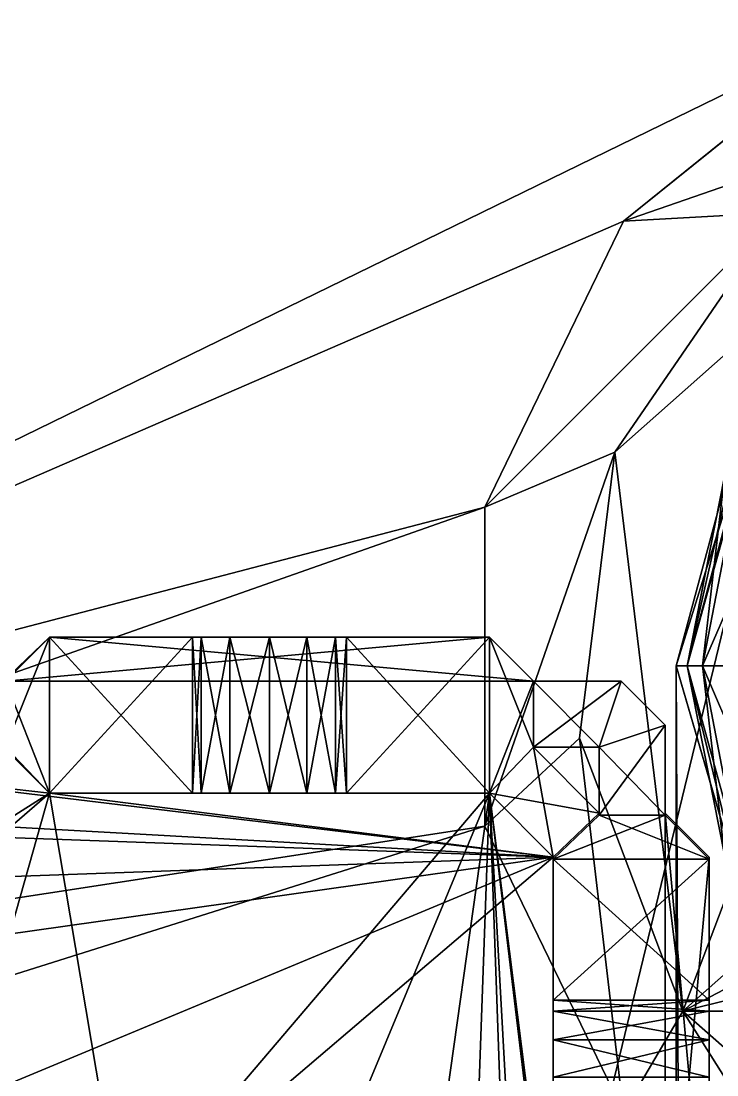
# Model space of a CAD drawing. Header units: metres. Extents: x -0.073 to 0.073, y -0.252 to 0.252.
# Drawn here: x 0.00731 to 0.02709, y 0.21975 to 0.24969 of the extents above; entities that cross this region are included whole.
import ezdxf

# ---------------------------------------------------------------- set-up
doc = ezdxf.new("R2010")
doc.units = ezdxf.units.M
for name, color, linetype in [('Object', 9, 'CONTINUOUS'), ('Object_0001', 9, 'CONTINUOUS'), ('Object_0002', 9, 'CONTINUOUS'), ('Object_0003', 9, 'CONTINUOUS'), ('Object_0004', 9, 'CONTINUOUS'), ('Object_0005', 9, 'CONTINUOUS'), ('Object_0006', 9, 'CONTINUOUS'), ('Object_0010', 9, 'CONTINUOUS'), ('Object_0031', 27, 'CONTINUOUS'), ('Object_0032', 27, 'CONTINUOUS'), ('Object_0035', 133, 'CONTINUOUS'), ('Object_0038', 133, 'CONTINUOUS'), ('Object_0039', 9, 'CONTINUOUS'), ('Object_0040', 9, 'CONTINUOUS'), ('Object_0219', 9, 'CONTINUOUS'), ('Object_0220', 9, 'CONTINUOUS'), ('Object_0221', 9, 'CONTINUOUS'), ('Object_0250', 9, 'CONTINUOUS'), ('Object_0253', 9, 'CONTINUOUS'), ('Object_0274', 9, 'CONTINUOUS'), ('Object_0275', 9, 'CONTINUOUS'), ('Object_0276', 9, 'CONTINUOUS'), ('Object_0290', 9, 'CONTINUOUS'), ('Object_0291', 9, 'CONTINUOUS'), ('Object_0292', 9, 'CONTINUOUS'), ('Object_0387', 9, 'CONTINUOUS'), ('Object_0398', 9, 'CONTINUOUS'), ('Object_0421', 9, 'CONTINUOUS'), ('Object_0452', 9, 'CONTINUOUS'), ('Object_0453', 9, 'CONTINUOUS'), ('Object_0454', 9, 'CONTINUOUS'), ('Object_0479', 9, 'CONTINUOUS'), ('Object_0497', 9, 'CONTINUOUS'), ('Object_0498', 9, 'CONTINUOUS'), ('Object_0521', 9, 'CONTINUOUS'), ('Object_0577', 9, 'CONTINUOUS'), ('Object_0578', 9, 'CONTINUOUS'), ('Object_0579', 9, 'CONTINUOUS'), ('Object_0590', 9, 'CONTINUOUS'), ('Object_0592', 9, 'CONTINUOUS'), ('Object_0604', 9, 'CONTINUOUS'), ('Object_0701', 9, 'CONTINUOUS'), ('Object_0702', 9, 'CONTINUOUS'), ('Object_0703', 9, 'CONTINUOUS'), ('Object_0708', 9, 'CONTINUOUS'), ('Object_0714', 9, 'CONTINUOUS'), ('Object_0715', 9, 'CONTINUOUS'), ('Object_0729', 9, 'CONTINUOUS'), ('Object_0730', 9, 'CONTINUOUS'), ('Object_0768', 9, 'CONTINUOUS'), ('Object_0791', 9, 'CONTINUOUS'), ('Object_0792', 9, 'CONTINUOUS'), ('Object_0802', 9, 'CONTINUOUS'), ('Object_0811', 9, 'CONTINUOUS'), ('Object_0818', 9, 'CONTINUOUS'), ('Object_0873', 9, 'CONTINUOUS'), ('Object_0889', 9, 'CONTINUOUS'), ('Object_0890', 9, 'CONTINUOUS'), ('Object_0903', 9, 'CONTINUOUS'), ('Object_0935', 9, 'CONTINUOUS'), ('Object_0971', 9, 'CONTINUOUS')]:
    doc.layers.add(name, color=color, linetype=linetype)

msp = doc.modelspace()

# ---------------------------------------------------------------- linework, layer by layer
at = {"layer": 'Object'}
for points in [[(-0.016625, 0.226188, 0.13125), (0.014625, 0.18025, 0.13125), (0.031437, 0.249625, 0.13125)], [(0.054063, 0.216375, 0.13125), (0.031437, 0.249625, 0.13125), (0.014625, 0.18025, 0.13125)], [(0.014625, 0.18025, 0.13125), (-0.016625, 0.226188, 0.13125), (-0.030688, 0.210688, 0.13125)]]:
    msp.add_3dface(points, dxfattribs=at)
at = {"layer": 'Object_0001'}
for points in [[(0.031437, 0.249625, 0.11875), (0.024437, 0.244, 0.11875), (-0.016625, 0.226188, 0.11875)], [(0.0205, 0.235875, 0.11875), (-0.016625, 0.226188, 0.11875), (0.024437, 0.244, 0.11875)], [(-0.016625, 0.226188, 0.11875), (0.0205, 0.235875, 0.11875), (-0.025188, 0.219813, 0.11875)], [(0.0205, 0.226813, 0.11875), (-0.025188, 0.219813, 0.11875), (0.0205, 0.235875, 0.11875)], [(-0.025188, 0.219813, 0.11875), (0.0205, 0.226813, 0.11875), (-0.030688, 0.210688, 0.11875)], [(0.024437, 0.218688, 0.11875), (-0.030688, 0.210688, 0.11875), (0.0205, 0.226813, 0.11875)]]:
    msp.add_3dface(points, dxfattribs=at)
at = {"layer": 'Object_0002'}
for points in [[(0.024437, 0.244, 0.11875), (0.031437, 0.249625, 0.11875), (0.0315, 0.249688, 0.103063)], [(0.0315, 0.249688, 0.103063), (0.024437, 0.244, 0.103063), (0.024437, 0.244, 0.11875)], [(0.0205, 0.235875, 0.103063), (0.024437, 0.244, 0.11875), (0.024437, 0.244, 0.103063)], [(0.024437, 0.244, 0.11875), (0.0205, 0.235875, 0.103063), (0.0205, 0.235875, 0.11875)], [(0.0205, 0.226813, 0.103063), (0.0205, 0.235875, 0.11875), (0.0205, 0.235875, 0.103063)], [(0.0205, 0.235875, 0.11875), (0.0205, 0.226813, 0.103063), (0.0205, 0.226813, 0.11875)], [(0.024437, 0.218688, 0.103063), (0.0205, 0.226813, 0.11875), (0.0205, 0.226813, 0.103063)], [(0.0205, 0.226813, 0.11875), (0.024437, 0.218688, 0.103063), (0.024437, 0.218688, 0.11875)]]:
    msp.add_3dface(points, dxfattribs=at)
at = {"layer": 'Object_0003'}
for points in [[(-0.016625, 0.226188, 0.13125), (0.031437, 0.249625, 0.13125), (-0.016625, 0.226188, 0.11875)], [(0.031437, 0.249625, 0.11875), (-0.016625, 0.226188, 0.11875), (0.031437, 0.249625, 0.13125)]]:
    msp.add_3dface(points, dxfattribs=at)
at = {"layer": 'Object_0004'}
for points in [[(0.0315, 0.249688, 0.103063), (0.036188, 0.248063, 0.103063), (0.024437, 0.244, 0.103063)], [(0.028875, 0.24425, 0.103063), (0.024437, 0.244, 0.103063), (0.036188, 0.248063, 0.103063)], [(0.024187, 0.237438, 0.103063), (0.0205, 0.235875, 0.103063), (0.028875, 0.24425, 0.103063)], [(0.024437, 0.244, 0.103063), (0.028875, 0.24425, 0.103063), (0.0205, 0.235875, 0.103063)], [(0.023187, 0.229313, 0.103063), (0.0205, 0.226813, 0.103063), (0.024187, 0.237438, 0.103063)], [(0.0205, 0.235875, 0.103063), (0.024187, 0.237438, 0.103063), (0.0205, 0.226813, 0.103063)], [(0.0205, 0.226813, 0.103063), (0.023187, 0.229313, 0.103063), (0.024437, 0.218688, 0.103063)], [(0.026125, 0.221563, 0.103063), (0.024437, 0.218688, 0.103063), (0.023187, 0.229313, 0.103063)], [(0.024437, 0.218688, 0.103063), (0.026125, 0.221563, 0.103063), (0.0315, 0.213063, 0.103063)], [(0.032312, 0.216125, 0.103063), (0.0315, 0.213063, 0.103063), (0.026125, 0.221563, 0.103063)]]:
    msp.add_3dface(points, dxfattribs=at)
at = {"layer": 'Object_0005'}
for points in [[(0.028875, 0.24425, 0.103125), (0.024187, 0.237438, 0.11875), (0.024187, 0.237438, 0.103125)], [(0.024187, 0.237438, 0.11875), (0.028875, 0.24425, 0.103125), (0.028875, 0.24425, 0.11875)], [(0.024187, 0.237438, 0.103125), (0.023187, 0.229313, 0.11875), (0.023187, 0.229313, 0.103125)], [(0.023187, 0.229313, 0.11875), (0.024187, 0.237438, 0.103125), (0.024187, 0.237438, 0.11875)], [(0.023187, 0.229313, 0.103125), (0.026125, 0.221563, 0.11875), (0.026125, 0.221563, 0.103125)], [(0.026125, 0.221563, 0.11875), (0.023187, 0.229313, 0.103125), (0.023187, 0.229313, 0.11875)], [(0.026125, 0.221563, 0.103125), (0.032312, 0.216125, 0.11875), (0.032312, 0.216125, 0.103125)], [(0.032312, 0.216125, 0.11875), (0.026125, 0.221563, 0.103125), (0.026125, 0.221563, 0.11875)]]:
    msp.add_3dface(points, dxfattribs=at)
at = {"layer": 'Object_0006'}
for points in [[(0.024187, 0.237438, 0.11875), (0.028875, 0.24425, 0.11875), (0.036188, 0.248063, 0.11875)], [(0.036188, 0.248063, 0.11875), (0.026125, 0.221563, 0.11875), (0.024187, 0.237438, 0.11875)], [(0.026125, 0.221563, 0.11875), (0.036188, 0.248063, 0.11875), (0.05175, 0.24425, 0.11875)], [(0.05175, 0.24425, 0.11875), (0.056437, 0.237438, 0.11875), (0.026125, 0.221563, 0.11875)], [(0.023187, 0.229313, 0.11875), (0.024187, 0.237438, 0.11875), (0.026125, 0.221563, 0.11875)], [(0.056437, 0.237438, 0.11875), (0.057375, 0.229313, 0.11875), (0.026125, 0.221563, 0.11875)], [(0.0545, 0.221563, 0.11875), (0.026125, 0.221563, 0.11875), (0.057375, 0.229313, 0.11875)], [(0.026125, 0.221563, 0.11875), (0.0545, 0.221563, 0.11875), (0.032312, 0.216125, 0.11875)]]:
    msp.add_3dface(points, dxfattribs=at)
at = {"layer": 'Object_0010'}
for points in [[(0.028125, 0.238375, 0.07825), (0.02625, 0.231375, 0.07825), (0.027312, 0.23675, 0.1)], [(0.028125, 0.238375, -0.078188), (0.027312, 0.23675, -0.096875), (0.02625, 0.231375, -0.078188)], [(0.02625, 0.231375, 0.1), (0.027312, 0.23675, 0.1), (0.02625, 0.231375, 0.07825)], [(0.02625, 0.231375, -0.096875), (0.02625, 0.231375, -0.078188), (0.027312, 0.23675, -0.096875)], [(0.02625, 0.231375, -0.078188), (0.027312, 0.226, -0.096875), (0.027812, 0.224938, -0.078188)], [(0.02625, 0.231375, -0.078188), (0.02625, 0.231375, -0.096875), (0.027312, 0.226, -0.096875)], [(0.02625, 0.231375, 0.1), (0.02625, 0.231375, 0.07825), (0.027312, 0.226, 0.1)], [(0.027812, 0.224938, 0.07825), (0.027312, 0.226, 0.1), (0.02625, 0.231375, 0.07825)]]:
    msp.add_3dface(points, dxfattribs=at)
at = {"layer": 'Object_0031'}
for points in [[(0.027875, 0.238563, -0.078188), (0.028125, 0.238375, -0.078188), (0.025937, 0.231375, -0.078188)], [(0.02625, 0.231375, -0.078188), (0.025937, 0.231375, -0.078188), (0.028125, 0.238375, -0.078188)], [(0.02625, 0.231375, -0.078188), (0.027812, 0.224938, -0.078188), (0.025937, 0.231375, -0.078188)], [(0.027812, -0.230875, -0.078188), (0.025937, 0.231375, -0.078188), (0.027812, 0.224938, -0.078188)], [(0.025937, 0.231375, -0.078188), (0.027812, -0.230875, -0.078188), (0.025937, -0.237313, -0.078188)]]:
    msp.add_3dface(points, dxfattribs=at)
at = {"layer": 'Object_0032'}
for points in [[(0.025937, 0.231375, 0.07825), (0.02625, 0.231375, 0.07825), (0.027875, 0.238563, 0.07825)], [(0.028125, 0.238375, 0.07825), (0.027875, 0.238563, 0.07825), (0.02625, 0.231375, 0.07825)], [(0.02625, 0.231375, 0.07825), (0.025937, 0.231375, 0.07825), (0.027812, 0.224938, 0.07825)], [(0.025937, -0.237313, 0.07825), (0.027812, 0.224938, 0.07825), (0.025937, 0.231375, 0.07825)], [(0.027812, 0.224938, 0.07825), (0.025937, -0.237313, 0.07825), (0.027812, -0.230875, 0.07825)]]:
    msp.add_3dface(points, dxfattribs=at)
at = {"layer": 'Object_0035'}
for points in [[(0.025937, 0.231375, -0.078188), (0.025937, -0.237313, -0.078188), (0.025937, 0.231375, 0.07825)], [(0.025937, -0.237313, 0.07825), (0.025937, 0.231375, 0.07825), (0.025937, -0.237313, -0.078188)]]:
    msp.add_3dface(points, dxfattribs=at)
at = {"layer": 'Object_0038'}
for points in [[(0.025937, 0.231375, -0.078188), (0.025937, 0.231375, 0.07825), (0.027875, 0.238563, 0.07825)], [(0.025937, 0.231375, -0.078188), (0.027875, 0.238563, 0.07825), (0.027875, 0.238563, -0.078188)]]:
    msp.add_3dface(points, dxfattribs=at)
at = {"layer": 'Object_0039'}
for points in [[(0.02625, 0.231375, 0.1), (0.026687, 0.231375, 0.101563), (0.027312, 0.23675, 0.1)], [(0.027687, 0.236563, 0.101563), (0.027312, 0.23675, 0.1), (0.026687, 0.231375, 0.101563)], [(0.026687, 0.231375, 0.101563), (0.027812, 0.231375, 0.102687), (0.027687, 0.236563, 0.101563)], [(0.027312, 0.226, 0.1), (0.027687, 0.226125, 0.101563), (0.02625, 0.231375, 0.1)], [(0.026687, 0.231375, 0.101563), (0.02625, 0.231375, 0.1), (0.027687, 0.226125, 0.101563)], [(0.027812, 0.231375, 0.102687), (0.026687, 0.231375, 0.101563), (0.02875, 0.226563, 0.102687)], [(0.027687, 0.226125, 0.101563), (0.02875, 0.226563, 0.102687), (0.026687, 0.231375, 0.101563)]]:
    msp.add_3dface(points, dxfattribs=at)
at = {"layer": 'Object_0040'}
for points in [[(0.02625, 0.231375, -0.096875), (0.027312, 0.23675, -0.096875), (0.027687, 0.236563, -0.098438)], [(0.026687, 0.231375, -0.098438), (0.02625, 0.231375, -0.096875), (0.027687, 0.236563, -0.098438)], [(0.027687, 0.236563, -0.098438), (0.02875, 0.236125, -0.099562), (0.026687, 0.231375, -0.098438)], [(0.027812, 0.231375, -0.099562), (0.026687, 0.231375, -0.098438), (0.02875, 0.236125, -0.099562)], [(0.02625, 0.231375, -0.096875), (0.026687, 0.231375, -0.098438), (0.027312, 0.226, -0.096875)], [(0.027687, 0.226125, -0.098438), (0.027312, 0.226, -0.096875), (0.026687, 0.231375, -0.098438)], [(0.026687, 0.231375, -0.098438), (0.027812, 0.231375, -0.099562), (0.027687, 0.226125, -0.098438)]]:
    msp.add_3dface(points, dxfattribs=at)
at = {"layer": 'Object_0219'}
for points in [[(0.014375, 0.232188, 0.066312), (0.008125, 0.232188, 0.073125), (0.015437, 0.232188, 0.066)], [(0.020625, 0.232188, 0.073125), (0.015437, 0.232188, 0.066), (0.008125, 0.232188, 0.073125)], [(0.014375, 0.232188, 0.066312), (0.01325, 0.232188, 0.066), (0.008125, 0.232188, 0.073125)], [(0.012437, 0.232188, 0.065187), (0.008125, 0.232188, 0.073125), (0.01325, 0.232188, 0.066)], [(0.008125, 0.232188, 0.073125), (0.012437, 0.232188, 0.065187), (0.008125, 0.232188, 0.059375)], [(0.012187, 0.232188, 0.064125), (0.008125, 0.232188, 0.059375), (0.012437, 0.232188, 0.065187)], [(0.008125, 0.232188, 0.059375), (0.012187, 0.232188, 0.064125), (0.012187, 0.232188, 0.059375)], [(0.015437, 0.232188, 0.066), (0.020625, 0.232188, 0.073125), (0.01625, 0.232188, 0.065187)], [(0.016562, 0.232188, 0.064125), (0.01625, 0.232188, 0.065187), (0.020625, 0.232188, 0.073125)], [(0.020625, 0.232188, 0.059375), (0.016562, 0.232188, 0.059375), (0.016562, 0.232188, 0.064125)], [(0.020625, 0.232188, 0.059375), (0.016562, 0.232188, 0.064125), (0.020625, 0.232188, 0.073125)]]:
    msp.add_3dface(points, dxfattribs=at)
at = {"layer": 'Object_0220'}
for points in [[(0.008125, 0.232188, 0.059375), (0.006812, 0.230938, 0.059375), (0.008125, 0.232188, 0.073125)], [(0.006812, 0.230938, 0.073125), (0.008125, 0.232188, 0.073125), (0.006812, 0.230938, 0.059375)]]:
    msp.add_3dface(points, dxfattribs=at)
at = {"layer": 'Object_0221'}
for points in [[(0.012187, 0.232188, 0.059375), (0.012187, 0.232188, 0.064062), (0.012187, 0.22775, 0.059375)], [(0.012187, 0.22775, 0.064062), (0.012187, 0.22775, 0.059375), (0.012187, 0.232188, 0.064062)]]:
    msp.add_3dface(points, dxfattribs=at)
at = {"layer": 'Object_0250'}
for points in [[(0.008125, 0.232188, 0.059375), (0.008125, 0.22775, 0.059375), (0.006875, 0.230938, 0.059375)], [(0.008125, 0.22775, 0.059375), (0.008125, 0.232188, 0.059375), (0.012187, 0.22775, 0.059375)], [(0.012187, 0.232188, 0.059375), (0.012187, 0.22775, 0.059375), (0.008125, 0.232188, 0.059375)], [(0.006875, 0.229063, 0.059375), (0.006875, 0.230938, 0.059375), (0.008125, 0.22775, 0.059375)]]:
    msp.add_3dface(points, dxfattribs=at)
at = {"layer": 'Object_0253'}
for points in [[(0.026875, 0.213438, 0.073125), (0.026875, 0.219688, 0.066312), (0.026875, 0.225938, 0.073125)], [(0.026875, 0.219688, 0.066312), (0.026875, 0.22075, 0.066), (0.026875, 0.225938, 0.073125)], [(0.026875, 0.221563, 0.065187), (0.026875, 0.225938, 0.073125), (0.026875, 0.22075, 0.066)], [(0.026875, 0.225938, 0.073125), (0.026875, 0.221563, 0.065187), (0.026875, 0.225938, 0.059375)], [(0.026875, 0.221875, 0.064125), (0.026875, 0.225938, 0.059375), (0.026875, 0.221563, 0.065187)], [(0.026875, 0.225938, 0.059375), (0.026875, 0.221875, 0.064125), (0.026875, 0.221875, 0.059375)]]:
    msp.add_3dface(points, dxfattribs=at)
at = {"layer": 'Object_0274'}
for points in [[(0.022437, 0.225938, 0.07), (0.02375, 0.227188, 0.07), (0.022437, 0.225938, 0.059375)], [(0.02375, 0.227188, 0.059375), (0.022437, 0.225938, 0.059375), (0.02375, 0.227188, 0.07)]]:
    msp.add_3dface(points, dxfattribs=at)
at = {"layer": 'Object_0275'}
for points in [[(0.026875, 0.221875, 0.059375), (0.026875, 0.221875, 0.064062), (0.022437, 0.221875, 0.059375)], [(0.022437, 0.221875, 0.064062), (0.022437, 0.221875, 0.059375), (0.026875, 0.221875, 0.064062)]]:
    msp.add_3dface(points, dxfattribs=at)
at = {"layer": 'Object_0276'}
for points in [[(0.02375, 0.227188, 0.07), (0.02375, 0.229063, 0.07), (0.02375, 0.227188, 0.059375)], [(0.02375, 0.229063, 0.059375), (0.02375, 0.227188, 0.059375), (0.02375, 0.229063, 0.07)]]:
    msp.add_3dface(points, dxfattribs=at)
at = {"layer": 'Object_0290'}
for points in [[(0.020625, 0.232188, 0.115625), (0.021875, 0.230938, 0.115625), (0.020625, 0.232188, 0.101813)], [(0.021875, 0.230938, 0.101813), (0.020625, 0.232188, 0.101813), (0.021875, 0.230938, 0.115625)]]:
    msp.add_3dface(points, dxfattribs=at)
at = {"layer": 'Object_0291'}
for points in [[(0.006875, 0.230938, 0.101875), (0.008125, 0.232188, 0.101875), (0.021875, 0.230938, 0.101875)], [(0.020625, 0.232188, 0.101875), (0.021875, 0.230938, 0.101875), (0.008125, 0.232188, 0.101875)]]:
    msp.add_3dface(points, dxfattribs=at)
at = {"layer": 'Object_0292'}
for points in [[(0.021875, 0.230938, 0.059375), (0.020625, 0.232188, 0.059375), (0.021875, 0.230938, 0.073125)], [(0.020625, 0.232188, 0.073125), (0.021875, 0.230938, 0.073125), (0.020625, 0.232188, 0.059375)]]:
    msp.add_3dface(points, dxfattribs=at)
at = {"layer": 'Object_0387'}
for points in [[(0.008125, 0.22775, 0.115625), (0.008125, 0.232188, 0.115625), (0.006875, 0.229063, 0.115625)], [(0.006875, 0.230938, 0.115625), (0.006875, 0.229063, 0.115625), (0.008125, 0.232188, 0.115625)], [(0.012187, 0.22775, 0.115625), (0.012187, 0.232188, 0.115625), (0.008125, 0.22775, 0.115625)], [(0.008125, 0.232188, 0.115625), (0.008125, 0.22775, 0.115625), (0.012187, 0.232188, 0.115625)]]:
    msp.add_3dface(points, dxfattribs=at)
at = {"layer": 'Object_0398'}
for points in [[(0.021875, 0.230938, 0.073125), (0.020625, 0.232188, 0.073125), (0.006875, 0.230938, 0.073125)], [(0.008125, 0.232188, 0.073125), (0.006875, 0.230938, 0.073125), (0.020625, 0.232188, 0.073125)]]:
    msp.add_3dface(points, dxfattribs=at)
at = {"layer": 'Object_0421'}
for points in [[(0.026875, 0.225938, 0.115625), (0.026875, 0.221875, 0.115625), (0.026875, 0.221875, 0.110938)], [(0.026875, 0.225938, 0.115625), (0.026875, 0.221875, 0.110938), (0.026875, 0.225938, 0.101875)], [(0.026875, 0.225938, 0.101875), (0.026875, 0.22075, 0.109), (0.026875, 0.213438, 0.101875)], [(0.026875, 0.22075, 0.109), (0.026875, 0.225938, 0.101875), (0.026875, 0.221563, 0.109813)], [(0.026875, 0.221875, 0.110938), (0.026875, 0.221563, 0.109813), (0.026875, 0.225938, 0.101875)], [(0.026875, 0.219688, 0.108688), (0.026875, 0.213438, 0.101875), (0.026875, 0.22075, 0.109)]]:
    msp.add_3dface(points, dxfattribs=at)
at = {"layer": 'Object_0452'}
for points in [[(0.012187, 0.232188, 0.110938), (0.012187, 0.232188, 0.115625), (0.012187, 0.22775, 0.110938)], [(0.012187, 0.22775, 0.115625), (0.012187, 0.22775, 0.110938), (0.012187, 0.232188, 0.115625)]]:
    msp.add_3dface(points, dxfattribs=at)
at = {"layer": 'Object_0453'}
for points in [[(0.020625, 0.22775, 0.105), (0.015437, 0.22775, 0.109), (0.008125, 0.22775, 0.105)], [(0.014375, 0.22775, 0.108688), (0.008125, 0.22775, 0.105), (0.015437, 0.22775, 0.109)], [(0.008125, 0.22775, 0.105), (0.014375, 0.22775, 0.108688), (0.01325, 0.22775, 0.109)], [(0.012187, 0.22775, 0.115625), (0.008125, 0.22775, 0.115625), (0.012187, 0.22775, 0.110938)], [(0.008125, 0.22775, 0.105), (0.012187, 0.22775, 0.110938), (0.008125, 0.22775, 0.115625)], [(0.012187, 0.22775, 0.110938), (0.008125, 0.22775, 0.105), (0.012437, 0.22775, 0.109813)], [(0.01325, 0.22775, 0.109), (0.012437, 0.22775, 0.109813), (0.008125, 0.22775, 0.105)], [(0.015437, 0.22775, 0.109), (0.020625, 0.22775, 0.105), (0.01625, 0.22775, 0.109813)], [(0.016562, 0.22775, 0.110938), (0.01625, 0.22775, 0.109813), (0.020625, 0.22775, 0.105)], [(0.020625, 0.22775, 0.115625), (0.016562, 0.22775, 0.115625), (0.020625, 0.22775, 0.105)], [(0.016562, 0.22775, 0.110938), (0.020625, 0.22775, 0.105), (0.016562, 0.22775, 0.115625)]]:
    msp.add_3dface(points, dxfattribs=at)
at = {"layer": 'Object_0454'}
for points in [[(0.012437, 0.232188, 0.109813), (0.01325, 0.232188, 0.109), (0.008125, 0.232188, 0.101875)], [(0.014375, 0.232188, 0.108688), (0.008125, 0.232188, 0.101875), (0.01325, 0.232188, 0.109)], [(0.008125, 0.232188, 0.101875), (0.014375, 0.232188, 0.108688), (0.020625, 0.232188, 0.101875)], [(0.012437, 0.232188, 0.109813), (0.008125, 0.232188, 0.101875), (0.012187, 0.232188, 0.110938)], [(0.008125, 0.232188, 0.115625), (0.012187, 0.232188, 0.110938), (0.008125, 0.232188, 0.101875)], [(0.012187, 0.232188, 0.110938), (0.008125, 0.232188, 0.115625), (0.012187, 0.232188, 0.115625)], [(0.014375, 0.232188, 0.108688), (0.015437, 0.232188, 0.109), (0.020625, 0.232188, 0.101875)], [(0.01625, 0.232188, 0.109813), (0.020625, 0.232188, 0.101875), (0.015437, 0.232188, 0.109)], [(0.020625, 0.232188, 0.101875), (0.01625, 0.232188, 0.109813), (0.020625, 0.232188, 0.115625)], [(0.016562, 0.232188, 0.110938), (0.020625, 0.232188, 0.115625), (0.01625, 0.232188, 0.109813)], [(0.020625, 0.232188, 0.115625), (0.016562, 0.232188, 0.110938), (0.016562, 0.232188, 0.115625)]]:
    msp.add_3dface(points, dxfattribs=at)
at = {"layer": 'Object_0479'}
for points in [[(0.025625, 0.227125, 0.073125), (0.025625, 0.227125, 0.059375), (0.025625, 0.229688, 0.059375)], [(0.025625, 0.229688, 0.115625), (0.025625, 0.227125, 0.115625), (0.025625, 0.227125, 0.101875)], [(0.025625, 0.229688, 0.059375), (0.025625, 0.229688, 0.115625), (0.025625, 0.227125, 0.073125)], [(0.025625, 0.227125, 0.101875), (0.025625, 0.227125, 0.073125), (0.025625, 0.229688, 0.115625)], [(0.025625, 0.227125, 0.073125), (0.025625, 0.227125, 0.101875), (0.025625, 0.212188, 0.073125)], [(0.025625, 0.212188, 0.101875), (0.025625, 0.212188, 0.073125), (0.025625, 0.227125, 0.101875)]]:
    msp.add_3dface(points, dxfattribs=at)
at = {"layer": 'Object_0497'}
for points in [[(0.025625, 0.227188, 0.101875), (0.026875, 0.225938, 0.101875), (0.025625, 0.212188, 0.101875)], [(0.026875, 0.213438, 0.101875), (0.025625, 0.212188, 0.101875), (0.026875, 0.225938, 0.101875)]]:
    msp.add_3dface(points, dxfattribs=at)
at = {"layer": 'Object_0498'}
for points in [[(0.025625, 0.227188, 0.115625), (0.026875, 0.225938, 0.115625), (0.025625, 0.227188, 0.101813)], [(0.026875, 0.225938, 0.101813), (0.025625, 0.227188, 0.101813), (0.026875, 0.225938, 0.115625)]]:
    msp.add_3dface(points, dxfattribs=at)
at = {"layer": 'Object_0521'}
for points in [[(0.008125, 0.22775, 0.115625), (0.006812, 0.229063, 0.115625), (0.008125, 0.22775, 0.104937)], [(0.006812, 0.229063, 0.104937), (0.008125, 0.22775, 0.104937), (0.006812, 0.229063, 0.115625)]]:
    msp.add_3dface(points, dxfattribs=at)
at = {"layer": 'Object_0577'}
for points in [[(0.016562, 0.22775, 0.059375), (0.016562, 0.232188, 0.059375), (0.020625, 0.22775, 0.059375)], [(0.020625, 0.232188, 0.059375), (0.020625, 0.22775, 0.059375), (0.016562, 0.232188, 0.059375)], [(0.020625, 0.22775, 0.059375), (0.020625, 0.232188, 0.059375), (0.021875, 0.229063, 0.059375)], [(0.021875, 0.230938, 0.059375), (0.021875, 0.229063, 0.059375), (0.020625, 0.232188, 0.059375)], [(0.021875, 0.229063, 0.059375), (0.021875, 0.230938, 0.059375), (0.02375, 0.229063, 0.059375)], [(0.021875, 0.230938, 0.059375), (0.024375, 0.230938, 0.059375), (0.02375, 0.229063, 0.059375)], [(0.025625, 0.229688, 0.059375), (0.02375, 0.229063, 0.059375), (0.024375, 0.230938, 0.059375)], [(0.025625, 0.227125, 0.059375), (0.02375, 0.227125, 0.059375), (0.025625, 0.229688, 0.059375)], [(0.02375, 0.229063, 0.059375), (0.025625, 0.229688, 0.059375), (0.02375, 0.227125, 0.059375)], [(0.026875, 0.225875, 0.059375), (0.022437, 0.225875, 0.059375), (0.025625, 0.227125, 0.059375)], [(0.02375, 0.227125, 0.059375), (0.025625, 0.227125, 0.059375), (0.022437, 0.225875, 0.059375)], [(0.026875, 0.221875, 0.059375), (0.022437, 0.221875, 0.059375), (0.026875, 0.225875, 0.059375)], [(0.022437, 0.225875, 0.059375), (0.026875, 0.225875, 0.059375), (0.022437, 0.221875, 0.059375)]]:
    msp.add_3dface(points, dxfattribs=at)
at = {"layer": 'Object_0578'}
for points in [[(0.026875, 0.225938, 0.059375), (0.025625, 0.227188, 0.059375), (0.026875, 0.225938, 0.073125)], [(0.025625, 0.227188, 0.073125), (0.026875, 0.225938, 0.073125), (0.025625, 0.227188, 0.059375)]]:
    msp.add_3dface(points, dxfattribs=at)
at = {"layer": 'Object_0579'}
for points in [[(0.024375, 0.230938, 0.115625), (0.025625, 0.229688, 0.115625), (0.024375, 0.230938, 0.059375)], [(0.025625, 0.229688, 0.059375), (0.024375, 0.230938, 0.059375), (0.025625, 0.229688, 0.115625)]]:
    msp.add_3dface(points, dxfattribs=at)
at = {"layer": 'Object_0590'}
for points in [[(0.026875, 0.221875, 0.110938), (0.022437, 0.221875, 0.110938), (0.022437, 0.221563, 0.109813)], [(0.026875, 0.221875, 0.110938), (0.022437, 0.221563, 0.109813), (0.026875, 0.221563, 0.109813)], [(0.022437, 0.22075, 0.109), (0.026875, 0.221563, 0.109813), (0.022437, 0.221563, 0.109813)], [(0.026875, 0.221563, 0.109813), (0.022437, 0.22075, 0.109), (0.026875, 0.22075, 0.109)], [(0.022437, 0.219688, 0.108688), (0.026875, 0.22075, 0.109), (0.022437, 0.22075, 0.109)], [(0.026875, 0.22075, 0.109), (0.022437, 0.219688, 0.108688), (0.026875, 0.219688, 0.108688)]]:
    msp.add_3dface(points, dxfattribs=at)
at = {"layer": 'Object_0592'}
for points in [[(0.022437, 0.221875, 0.064062), (0.026875, 0.221563, 0.065187), (0.022437, 0.221563, 0.065187)], [(0.026875, 0.221563, 0.065187), (0.022437, 0.221875, 0.064062), (0.026875, 0.221875, 0.064062)], [(0.022437, 0.221563, 0.065187), (0.026875, 0.22075, 0.066), (0.022437, 0.22075, 0.066)], [(0.026875, 0.22075, 0.066), (0.022437, 0.221563, 0.065187), (0.026875, 0.221563, 0.065187)], [(0.022437, 0.22075, 0.066), (0.026875, 0.219688, 0.066312), (0.022437, 0.219688, 0.066312)], [(0.026875, 0.219688, 0.066312), (0.022437, 0.22075, 0.066), (0.026875, 0.22075, 0.066)]]:
    msp.add_3dface(points, dxfattribs=at)
at = {"layer": 'Object_0604'}
for points in [[(0.02375, 0.229063, 0.07), (0.021875, 0.229063, 0.07), (0.02375, 0.229063, 0.059375)], [(0.021875, 0.229063, 0.059375), (0.02375, 0.229063, 0.059375), (0.021875, 0.229063, 0.07)]]:
    msp.add_3dface(points, dxfattribs=at)
at = {"layer": 'Object_0701'}
for points in [[(0.022437, 0.225938, 0.105), (-0.003438, 0.229063, 0.105), (-0.003438, 0.227375, 0.105)], [(0.006875, 0.229063, 0.105), (-0.003438, 0.229063, 0.105), (0.008125, 0.22775, 0.105)], [(0.022437, 0.225938, 0.105), (0.008125, 0.22775, 0.105), (-0.003438, 0.229063, 0.105)], [(0.021875, 0.229063, 0.105), (0.020625, 0.22775, 0.105), (0.022437, 0.225938, 0.105)], [(0.02375, 0.229063, 0.105), (0.021875, 0.229063, 0.105), (0.02375, 0.227188, 0.105)], [(0.022437, 0.225938, 0.105), (0.02375, 0.227188, 0.105), (0.021875, 0.229063, 0.105)], [(0.008125, 0.22775, 0.105), (0.022437, 0.225938, 0.105), (0.020625, 0.22775, 0.105)], [(-0.003438, 0.227375, 0.105), (-0.002063, 0.226813, 0.105), (0.022437, 0.225938, 0.105)], [(-0.000375, 0.225125, 0.105), (0.022437, 0.225938, 0.105), (-0.002063, 0.226813, 0.105)], [(0.022437, 0.225938, 0.105), (-0.000375, 0.225125, 0.105), (0.000312, 0.222813, 0.105)], [(0.000312, 0.222813, 0.105), (0.005625, 0.218938, 0.105), (0.022437, 0.225938, 0.105)], [(0.010187, 0.2155, 0.105), (0.022437, 0.225938, 0.105), (0.005625, 0.218938, 0.105)], [(0.022437, 0.225938, 0.105), (0.010187, 0.2155, 0.105), (0.022437, 0.213438, 0.105)]]:
    msp.add_3dface(points, dxfattribs=at)
at = {"layer": 'Object_0702'}
for points in [[(0.026875, 0.221875, 0.110938), (0.026875, 0.221875, 0.115625), (0.022437, 0.221875, 0.110938)], [(0.022437, 0.221875, 0.115625), (0.022437, 0.221875, 0.110938), (0.026875, 0.221875, 0.115625)]]:
    msp.add_3dface(points, dxfattribs=at)
at = {"layer": 'Object_0703'}
for points in [[(0.012187, 0.232188, 0.110938), (0.012187, 0.22775, 0.110938), (0.012437, 0.22775, 0.109813)], [(0.012187, 0.232188, 0.110938), (0.012437, 0.22775, 0.109813), (0.012437, 0.232188, 0.109813)], [(0.01325, 0.22775, 0.109), (0.012437, 0.232188, 0.109813), (0.012437, 0.22775, 0.109813)], [(0.012437, 0.232188, 0.109813), (0.01325, 0.22775, 0.109), (0.01325, 0.232188, 0.109)], [(0.014375, 0.22775, 0.108688), (0.01325, 0.232188, 0.109), (0.01325, 0.22775, 0.109)], [(0.01325, 0.232188, 0.109), (0.014375, 0.22775, 0.108688), (0.014375, 0.232188, 0.108688)], [(0.015437, 0.22775, 0.109), (0.014375, 0.232188, 0.108688), (0.014375, 0.22775, 0.108688)], [(0.014375, 0.232188, 0.108688), (0.015437, 0.22775, 0.109), (0.015437, 0.232188, 0.109)], [(0.01625, 0.22775, 0.109813), (0.015437, 0.232188, 0.109), (0.015437, 0.22775, 0.109)], [(0.015437, 0.232188, 0.109), (0.01625, 0.22775, 0.109813), (0.01625, 0.232188, 0.109813)], [(0.016562, 0.22775, 0.110938), (0.01625, 0.232188, 0.109813), (0.01625, 0.22775, 0.109813)], [(0.01625, 0.232188, 0.109813), (0.016562, 0.22775, 0.110938), (0.016562, 0.232188, 0.110938)]]:
    msp.add_3dface(points, dxfattribs=at)
at = {"layer": 'Object_0708'}
for points in [[(0.022437, 0.213438, 0.105), (0.022437, 0.219688, 0.108688), (0.022437, 0.225938, 0.105)], [(0.022437, 0.22075, 0.109), (0.022437, 0.225938, 0.105), (0.022437, 0.219688, 0.108688)], [(0.022437, 0.221875, 0.115625), (0.022437, 0.225938, 0.115625), (0.022437, 0.221875, 0.110938)], [(0.022437, 0.225938, 0.105), (0.022437, 0.221875, 0.110938), (0.022437, 0.225938, 0.115625)], [(0.022437, 0.221875, 0.110938), (0.022437, 0.225938, 0.105), (0.022437, 0.221563, 0.109813)], [(0.022437, 0.22075, 0.109), (0.022437, 0.221563, 0.109813), (0.022437, 0.225938, 0.105)]]:
    msp.add_3dface(points, dxfattribs=at)
at = {"layer": 'Object_0714'}
for points in [[(0.016562, 0.232188, 0.064062), (0.016562, 0.232188, 0.059375), (0.016562, 0.22775, 0.064062)], [(0.016562, 0.22775, 0.059375), (0.016562, 0.22775, 0.064062), (0.016562, 0.232188, 0.059375)]]:
    msp.add_3dface(points, dxfattribs=at)
at = {"layer": 'Object_0715'}
for points in [[(0.012187, 0.22775, 0.064062), (0.012437, 0.232188, 0.065187), (0.012437, 0.22775, 0.065187)], [(0.012437, 0.232188, 0.065187), (0.012187, 0.22775, 0.064062), (0.012187, 0.232188, 0.064062)], [(0.012437, 0.22775, 0.065187), (0.01325, 0.232188, 0.066), (0.01325, 0.22775, 0.066)], [(0.01325, 0.232188, 0.066), (0.012437, 0.22775, 0.065187), (0.012437, 0.232188, 0.065187)], [(0.01325, 0.22775, 0.066), (0.014375, 0.232188, 0.066312), (0.014375, 0.22775, 0.066312)], [(0.014375, 0.232188, 0.066312), (0.01325, 0.22775, 0.066), (0.01325, 0.232188, 0.066)], [(0.014375, 0.22775, 0.066312), (0.015437, 0.232188, 0.066), (0.015437, 0.22775, 0.066)], [(0.015437, 0.232188, 0.066), (0.014375, 0.22775, 0.066312), (0.014375, 0.232188, 0.066312)], [(0.015437, 0.22775, 0.066), (0.01625, 0.232188, 0.065187), (0.01625, 0.22775, 0.065187)], [(0.01625, 0.232188, 0.065187), (0.015437, 0.22775, 0.066), (0.015437, 0.232188, 0.066)], [(0.016562, 0.232188, 0.064062), (0.016562, 0.22775, 0.064062), (0.01625, 0.22775, 0.065187)], [(0.016562, 0.232188, 0.064062), (0.01625, 0.22775, 0.065187), (0.01625, 0.232188, 0.065187)]]:
    msp.add_3dface(points, dxfattribs=at)
at = {"layer": 'Object_0729'}
for points in [[(0.016562, 0.232188, 0.115625), (0.016562, 0.232188, 0.110938), (0.016562, 0.22775, 0.115625)], [(0.016562, 0.22775, 0.110938), (0.016562, 0.22775, 0.115625), (0.016562, 0.232188, 0.110938)]]:
    msp.add_3dface(points, dxfattribs=at)
at = {"layer": 'Object_0730'}
for points in [[(0.021875, 0.229063, 0.115625), (0.020625, 0.22775, 0.115625), (0.021875, 0.229063, 0.105)], [(0.020625, 0.22775, 0.105), (0.021875, 0.229063, 0.105), (0.020625, 0.22775, 0.115625)]]:
    msp.add_3dface(points, dxfattribs=at)
at = {"layer": 'Object_0768'}
for points in [[(0.02375, 0.229063, 0.115625), (0.021875, 0.229063, 0.115625), (0.02375, 0.229063, 0.105)], [(0.021875, 0.229063, 0.105), (0.02375, 0.229063, 0.105), (0.021875, 0.229063, 0.115625)]]:
    msp.add_3dface(points, dxfattribs=at)
at = {"layer": 'Object_0791'}
for points in [[(0.022437, 0.225938, 0.115625), (0.02375, 0.227188, 0.115625), (0.022437, 0.225938, 0.105)], [(0.02375, 0.227188, 0.105), (0.022437, 0.225938, 0.105), (0.02375, 0.227188, 0.115625)]]:
    msp.add_3dface(points, dxfattribs=at)
at = {"layer": 'Object_0792'}
for points in [[(0.02375, 0.227188, 0.115625), (0.02375, 0.229063, 0.115625), (0.02375, 0.227188, 0.105)], [(0.02375, 0.229063, 0.105), (0.02375, 0.227188, 0.105), (0.02375, 0.229063, 0.115625)]]:
    msp.add_3dface(points, dxfattribs=at)
at = {"layer": 'Object_0802'}
for points in [[(0.006812, 0.230938, 0.115625), (0.008125, 0.232188, 0.115625), (0.006812, 0.230938, 0.101875)], [(0.008125, 0.232188, 0.101875), (0.006812, 0.230938, 0.101875), (0.008125, 0.232188, 0.115625)]]:
    msp.add_3dface(points, dxfattribs=at)
at = {"layer": 'Object_0811'}
for points in [[(0.016562, 0.232188, 0.115625), (0.016562, 0.22775, 0.115625), (0.020625, 0.232188, 0.115625)], [(0.020625, 0.22775, 0.115625), (0.020625, 0.232188, 0.115625), (0.016562, 0.22775, 0.115625)], [(0.020625, 0.232188, 0.115625), (0.020625, 0.22775, 0.115625), (0.021875, 0.230938, 0.115625)], [(0.021875, 0.229063, 0.115625), (0.021875, 0.230938, 0.115625), (0.020625, 0.22775, 0.115625)], [(0.021875, 0.230938, 0.115625), (0.021875, 0.229063, 0.115625), (0.024375, 0.230938, 0.115625)], [(0.02375, 0.229063, 0.115625), (0.024375, 0.230938, 0.115625), (0.021875, 0.229063, 0.115625)], [(0.024375, 0.230938, 0.115625), (0.02375, 0.229063, 0.115625), (0.025625, 0.229688, 0.115625)], [(0.025625, 0.227125, 0.115625), (0.025625, 0.229688, 0.115625), (0.02375, 0.229063, 0.115625)], [(0.02375, 0.227125, 0.115625), (0.025625, 0.227125, 0.115625), (0.02375, 0.229063, 0.115625)], [(0.022437, 0.225875, 0.115625), (0.026875, 0.225875, 0.115625), (0.02375, 0.227125, 0.115625)], [(0.025625, 0.227125, 0.115625), (0.02375, 0.227125, 0.115625), (0.026875, 0.225875, 0.115625)], [(0.022437, 0.221875, 0.115625), (0.026875, 0.221875, 0.115625), (0.022437, 0.225875, 0.115625)], [(0.026875, 0.225875, 0.115625), (0.022437, 0.225875, 0.115625), (0.026875, 0.221875, 0.115625)]]:
    msp.add_3dface(points, dxfattribs=at)
at = {"layer": 'Object_0818'}
for points in [[(0.026875, 0.225938, 0.073125), (0.025625, 0.227188, 0.073125), (0.026875, 0.213438, 0.073125)], [(0.025625, 0.212188, 0.073125), (0.026875, 0.213438, 0.073125), (0.025625, 0.227188, 0.073125)]]:
    msp.add_3dface(points, dxfattribs=at)
at = {"layer": 'Object_0873'}
for points in [[(0.022437, 0.225938, 0.059375), (0.022437, 0.221875, 0.059375), (0.022437, 0.225938, 0.07)], [(0.022437, 0.221875, 0.064062), (0.022437, 0.225938, 0.07), (0.022437, 0.221875, 0.059375)], [(0.022437, 0.221875, 0.064062), (0.022437, 0.221563, 0.065187), (0.022437, 0.225938, 0.07)], [(0.022437, 0.22075, 0.066), (0.022437, 0.225938, 0.07), (0.022437, 0.221563, 0.065187)], [(0.022437, 0.225938, 0.07), (0.022437, 0.22075, 0.066), (0.022437, 0.213438, 0.07)], [(0.022437, 0.219688, 0.066312), (0.022437, 0.213438, 0.07), (0.022437, 0.22075, 0.066)]]:
    msp.add_3dface(points, dxfattribs=at)
at = {"layer": 'Object_0889'}
for points in [[(0.008125, 0.22775, 0.07), (0.000312, 0.222813, 0.07), (0.006875, 0.229063, 0.07)], [(0.020625, 0.22775, 0.07), (0.021875, 0.229063, 0.07), (0.02375, 0.227188, 0.07)], [(0.02375, 0.229063, 0.07), (0.02375, 0.227188, 0.07), (0.021875, 0.229063, 0.07)], [(0.005625, 0.218938, 0.07), (0.000312, 0.221, 0.07), (0.008125, 0.22775, 0.07)], [(0.000312, 0.222813, 0.07), (0.008125, 0.22775, 0.07), (0.000312, 0.221, 0.07)], [(0.005625, 0.218938, 0.07), (0.008125, 0.22775, 0.07), (0.010187, 0.2155, 0.07)], [(0.020625, 0.22775, 0.07), (0.010187, 0.2155, 0.07), (0.008125, 0.22775, 0.07)], [(0.010187, 0.2155, 0.07), (0.020625, 0.22775, 0.07), (0.013625, 0.210938, 0.07)], [(0.0175, 0.205563, 0.07), (0.013625, 0.210938, 0.07), (0.020625, 0.22775, 0.07)], [(0.020625, 0.22775, 0.07), (0.019812, 0.204938, 0.07), (0.0175, 0.205563, 0.07)], [(0.019812, 0.204938, 0.07), (0.020625, 0.22775, 0.07), (0.0215, 0.20325, 0.07)], [(0.020625, 0.22775, 0.07), (0.02375, 0.201875, 0.07), (0.022062, 0.201875, 0.07)], [(0.022062, 0.201875, 0.07), (0.0215, 0.20325, 0.07), (0.020625, 0.22775, 0.07)], [(0.020625, 0.22775, 0.07), (0.022437, 0.213438, 0.07), (0.02375, 0.201875, 0.07)], [(0.022437, 0.213438, 0.07), (0.020625, 0.22775, 0.07), (0.022437, 0.225938, 0.07)], [(0.02375, 0.227188, 0.07), (0.022437, 0.225938, 0.07), (0.020625, 0.22775, 0.07)]]:
    msp.add_3dface(points, dxfattribs=at)
at = {"layer": 'Object_0890'}
for points in [[(0.021875, 0.229063, 0.07), (0.020625, 0.22775, 0.07), (0.021875, 0.229063, 0.059375)], [(0.020625, 0.22775, 0.059375), (0.021875, 0.229063, 0.059375), (0.020625, 0.22775, 0.07)]]:
    msp.add_3dface(points, dxfattribs=at)
at = {"layer": 'Object_0903'}
for points in [[(-0.015625, 0.230938, 0.101875), (0.021875, 0.230938, 0.073125), (-0.026813, 0.230938, 0.101875)], [(0.006812, 0.230938, 0.073125), (-0.026813, 0.230938, 0.101875), (0.021875, 0.230938, 0.073125)], [(-0.015625, 0.230938, 0.101875), (0.006812, 0.230938, 0.101875), (0.021875, 0.230938, 0.073125)], [(0.021875, 0.230938, 0.101875), (0.021875, 0.230938, 0.073125), (0.006812, 0.230938, 0.101875)], [(0.021875, 0.230938, 0.101875), (0.021875, 0.230938, 0.115625), (0.024312, 0.230938, 0.115625)], [(0.024312, 0.230938, 0.059375), (0.021875, 0.230938, 0.059375), (0.021875, 0.230938, 0.073125)], [(0.021875, 0.230938, 0.073125), (0.021875, 0.230938, 0.101875), (0.024312, 0.230938, 0.059375)], [(0.024312, 0.230938, 0.115625), (0.024312, 0.230938, 0.059375), (0.021875, 0.230938, 0.101875)]]:
    msp.add_3dface(points, dxfattribs=at)
at = {"layer": 'Object_0935'}
for points in [[(0.012437, 0.22775, 0.065187), (0.01325, 0.22775, 0.066), (0.008125, 0.22775, 0.07)], [(0.014375, 0.22775, 0.066312), (0.008125, 0.22775, 0.07), (0.01325, 0.22775, 0.066)], [(0.008125, 0.22775, 0.07), (0.014375, 0.22775, 0.066312), (0.020625, 0.22775, 0.07)], [(0.008125, 0.22775, 0.059375), (0.012187, 0.22775, 0.059375), (0.008125, 0.22775, 0.07)], [(0.012187, 0.22775, 0.064062), (0.008125, 0.22775, 0.07), (0.012187, 0.22775, 0.059375)], [(0.008125, 0.22775, 0.07), (0.012187, 0.22775, 0.064062), (0.012437, 0.22775, 0.065187)], [(0.015437, 0.22775, 0.066), (0.020625, 0.22775, 0.07), (0.014375, 0.22775, 0.066312)], [(0.015437, 0.22775, 0.066), (0.01625, 0.22775, 0.065187), (0.020625, 0.22775, 0.07)], [(0.016562, 0.22775, 0.064062), (0.020625, 0.22775, 0.07), (0.01625, 0.22775, 0.065187)], [(0.016562, 0.22775, 0.059375), (0.020625, 0.22775, 0.059375), (0.016562, 0.22775, 0.064062)], [(0.020625, 0.22775, 0.07), (0.016562, 0.22775, 0.064062), (0.020625, 0.22775, 0.059375)]]:
    msp.add_3dface(points, dxfattribs=at)
at = {"layer": 'Object_0971'}
for points in [[(0.008125, 0.22775, 0.07), (0.006812, 0.229063, 0.07), (0.008125, 0.22775, 0.059375)], [(0.006812, 0.229063, 0.059375), (0.008125, 0.22775, 0.059375), (0.006812, 0.229063, 0.07)]]:
    msp.add_3dface(points, dxfattribs=at)

doc.saveas('drawing.dxf')
